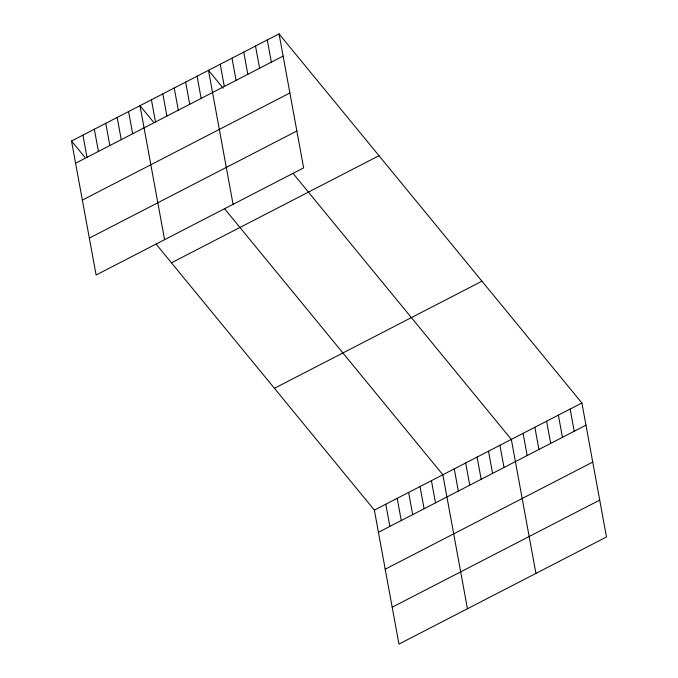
<?xml version="1.0" encoding="UTF-8"?>
<svg xmlns="http://www.w3.org/2000/svg" width="678" height="678" viewBox="0 0 678 678"><rect width="100%" height="100%" fill="white"/><g stroke="black" fill="none" stroke-linecap="round" stroke-linejoin="round"><path stroke-width="1.02" d="M279.039 33.9L303.634 167.89L96.107 275.005L71.512 141.016L279.039 33.9L581.894 402.995L606.488 536.984L398.961 644.1L374.366 510.11L156.135 244.139M75.589 163.212L283.116 56.096M82.36 200.103L289.887 92.988M89.335 238.114L296.862 130.998M171.458 262.81L378.985 155.703M274.429 388.308L481.956 281.192M374.366 510.11L581.894 402.995M378.443 532.306L585.97 425.191M385.214 569.198L592.741 462.082M392.189 607.208L599.716 500.093M223.138 88.182L208.477 70.317L233.071 204.315M293.099 173.441L511.339 439.412L535.925 573.402M153.321 121.904L139.999 105.666L164.593 239.656M224.613 208.79L442.853 474.761L467.447 608.751M71.512 141.016L84.835 157.254M570.139 409.063L574.207 431.259M558.375 415.131L562.452 437.327M546.612 421.208L550.689 443.404M534.857 427.276L538.925 449.472M523.094 433.344L527.17 455.54M499.923 445.302L503.991 467.498M488.507 451.192L492.584 473.388M477.092 457.082L481.168 479.278M465.676 462.981L469.752 485.177M454.268 468.871L458.336 491.067M431.437 480.651L435.513 502.847M420.021 486.541L424.097 508.737M408.614 492.431L412.682 514.627M397.198 498.322L401.274 520.518M385.782 504.212L389.858 526.408M267.276 39.968L271.353 62.164M255.521 46.036L259.589 68.232M243.758 52.113L247.834 74.309M232.003 58.181L236.071 80.377M220.24 64.249L224.316 86.445M197.069 76.207L201.137 98.403M185.653 82.097L189.73 104.293M174.238 87.996L178.314 110.192M162.822 93.886L166.898 116.082M151.414 99.776L155.482 121.972M128.583 111.556L132.659 133.752M117.167 117.447L121.243 139.643M105.751 123.337L109.828 145.533M94.344 129.227L98.412 151.423M82.928 135.125L87.004 157.321"/></g></svg>
